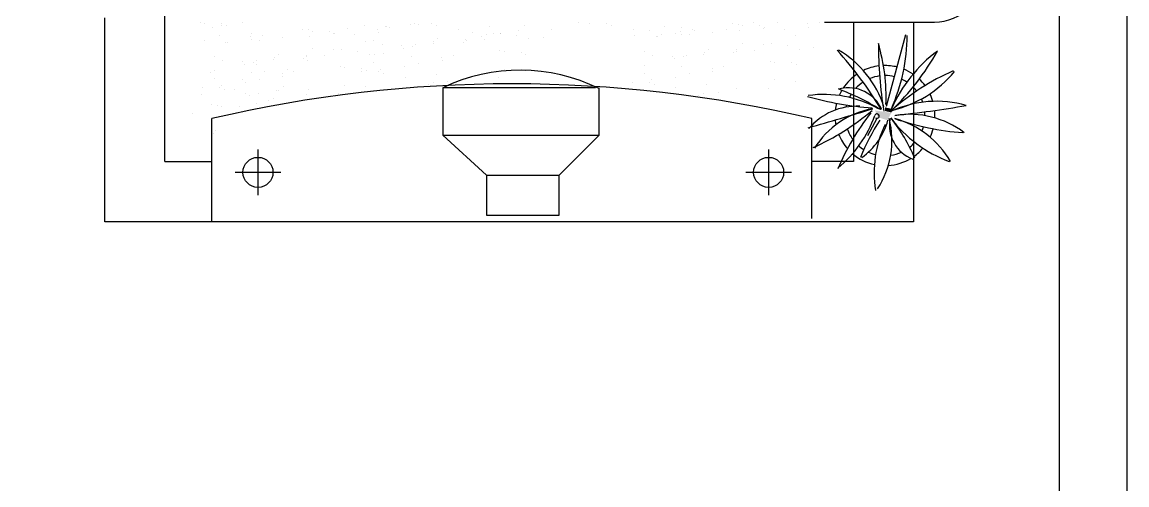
# Model space of a CAD drawing. Header units: inches. Extents: x 6.4 to 48.9, y 11.7 to 36.5.
# Drawn here: x 43.36 to 48.88, y 20.85 to 23.16 of the extents above; entities that cross this region are included whole.
import ezdxf

# ---------------------------------------------------------------- set-up
doc = ezdxf.new("R2010")
doc.units = ezdxf.units.IN
doc.header["$MEASUREMENT"] = 0
for name, color, linetype in [('02', 2, 'Continuous'), ('4', 4, 'Continuous'), ('kadrbm', 4, 'Continuous')]:
    doc.layers.add(name, color=color, linetype=linetype)

# ---------------------------------------------------------------- blocks, each defined once
blk = doc.blocks.new('kadrbm')
at = {"layer": 'kadrbm', "color": 4}
blk.add_lwpolyline([(0, 0), (0, 24.7972), (21, 24.7972), (21, 0), (0, 0)], close=True, dxfattribs=at)
blk.add_lwpolyline([(20.6631, 0.3257), (20.6631, 24.4603), (0.3369, 24.4603), (0.3369, 0.3257), (20.6631, 0.3257)], dxfattribs=at)

msp = doc.modelspace()

# ---------------------------------------------------------------- linework, layer by layer
at = {"layer": '02'}
for p, q in [((47.6828, 22.7387), (47.7789, 23.0972)), ((46.227, 22.8313), (45.4643, 22.8313)), ((45.4644, 22.8313), (45.4644, 22.5951)), ((46.2452, 22.5951), (46.2452, 22.8313)), ((44.3093, 22.1622), (44.3093, 22.6772)), ((47.3093, 22.1772), (47.3093, 22.6772)), ((47.6347, 22.6769), (47.5866, 22.5904)), ((45.4644, 22.5951), (46.2452, 22.5951)), ((45.4644, 22.5951), (45.6823, 22.3953)), ((46.0455, 22.3953), (46.2452, 22.5951)), ((44.5399, 22.5229), (44.5399, 22.2943)), ((47.0931, 22.5229), (47.0931, 22.2943)), ((44.6541, 22.4086), (44.4256, 22.4086)), ((45.6823, 22.3953), (46.0455, 22.3953)), ((45.6823, 22.3953), (45.6823, 22.1954)), ((46.0455, 22.1954), (46.0455, 22.3953)), ((47.2074, 22.4086), (46.9788, 22.4086)), ((45.6823, 22.1954), (46.0455, 22.1954))]:
    msp.add_line(p, q, dxfattribs=at)
msp.add_lwpolyline([(47.372, 23.1592), (47.922, 23.1592, 0.414214), (48.172, 23.4092), (48.172, 25.1092, 0.414214), (47.922, 25.3592), (47.372, 25.3592)], format="xyb", dxfattribs=at)
for centre in [(44.5399, 22.4086), (47.0931, 22.4086)]:
    msp.add_circle(centre, 0.075, dxfattribs=at)
for centre, radius, start, end in [((46.8765, 23.0969), 0.9092, 335.9502, 359.758), ((46.7703, 22.789), 0.91, 357.3527, 16.7883), ((49.7516, 23.0534), 2.11, 180.0406, 189.2545), ((46.1203, 21.8147), 1.7832, 30.5938, 42.4768), ((47.1951, 22.5893), 0.4957, 17.0473, 60.0694), ((48.3904, 22.4172), 0.7503, 127.198, 155.6633), ((46.8716, 23.6031), 1.2168, 313.3426, 331.0902), ((47.6748, 22.6921), 0.25, 96.9442, 115.6394), ((47.6748, 22.6921), 0.25, 75.9907, 91.7002), ((45.8501, 22.0311), 0.8883, 63.5892, 115.7371), ((47.6748, 22.6921), 0.25, 123.8626, 146.9251), ((47.6748, 22.6921), 0.2, 97.7431, 112.3548), ((47.6748, 22.6921), 0.2, 76.2424, 90.0937), ((48.5067, 21.809), 1.2109, 113.9152, 131.3416), ((47.5721, 23.2899), 0.5882, 283.5808, 319.9992), ((47.6748, 22.6921), 0.2, 56.7936, 65.4216), ((47.6748, 22.6921), 0.25, 55.8271, 67.8444), ((47.6748, 22.6921), 0.25, 36.8471, 46.7691), ((45.8093, 16.2813), 6.5694, 76.80106, 103.19894), ((47.0021, 21.6654), 1.2406, 58.4211, 69.2145), ((47.6748, 22.6921), 0.25, 149.5637, 156.365), ((47.4932, 22.6501), 0.1805, 23.5543, 104.0813), ((47.6748, 22.6921), 0.2, 123.1596, 137.424), ((47.6748, 22.6921), 0.2, 37.9018, 45.4511), ((47.7256, 24.3039), 1.5776, 253.8941, 265.8232), ((47.3686, 22.2394), 0.5583, 60.7276, 97.9536), ((47.6748, 22.6921), 0.2, 147.6354, 153.0247), ((47.9329, 22.2232), 0.5404, 74.0908, 114.731), ((47.6748, 22.6921), 0.2, 19.5752, 24.5357), ((47.6748, 22.6921), 0.25, 16.5474, 25.9114), ((42.3682, 39.9925), 18.0454, 285.83193, 286.89997), ((47.5341, 22.4266), 0.3124, 87.2952, 139.9917), ((46.8249, 23.6417), 1.2126, 293.8573, 310.3892), ((47.6875, 22.3038), 0.429, 99.8628, 148.3847), ((47.6748, 22.6921), 0.25, 165.7207, 173.6082), ((48.5324, 21.9711), 1.1841, 141.6493, 157.4278), ((47.6748, 22.6921), 0.2, 164.596, 167.8321), ((47.1961, 27.816), 5.1497, 275.8835, 279.8947), ((47.6748, 22.6921), 0.2, 359.9755, 5.456), ((47.6748, 22.6921), 0.25, 357.3262, 5.9332), ((47.6748, 22.6921), 0.25, 185.0015, 190.5994), ((47.0538, 22.8976), 0.606, 309.4698, 340.3125), ((47.6748, 22.6921), 0.2, 182.1088, 184.4426), ((48.6174, 22.0487), 1.1504, 147.3863, 157.8061), ((47.3643, 22.759), 0.3376, 305.2439, 344.4946), ((48.1676, 22.4081), 0.5471, 153.9832, 189.4317), ((47.6348, 22.6897), 0.0111, 231.0779, 160.3125), ((47.2604, 22.5696), 0.4491, 327.26, 13.8236), ((47.8775, 22.6439), 0.1806, 169.4664, 249.1589), ((48.226, 23.0754), 0.6547, 217.0365, 249.3616), ((47.0606, 22.1621), 0.8262, 22.5665, 38.5429), ((48.169, 23.9772), 1.3743, 251.1082, 265.6163), ((47.6042, 22.2337), 0.4591, 29.9198, 74.8757), ((47.7967, 22.2441), 0.4546, 52.9364, 98.7741), ((47.6748, 22.6921), 0.25, 201.9937, 221.2919), ((47.6748, 22.6921), 0.2, 199.4954, 216.1605), ((47.6748, 22.6921), 0.2, 337.4248, 343.86), ((47.6748, 22.6921), 0.25, 334.4986, 344.759), ((47.6748, 22.6921), 0.2, 229.0679, 238.0803), ((47.6748, 22.6921), 0.2, 308.0544, 318.1882), ((47.6748, 22.6921), 0.25, 229.5721, 257.7787), ((47.6748, 22.6921), 0.2, 245.6204, 256.4143), ((47.6748, 22.6921), 0.2, 278.1295, 294.1723), ((47.6748, 22.6921), 0.25, 305.4164, 319.415), ((47.6748, 22.6921), 0.25, 273.7494, 301.3323)]:
    msp.add_arc(centre, radius, start, end, dxfattribs=at)
for points in [[(47.6244, 22.7181), (47.7068, 22.7058), (47.6381, 22.6852), (47.6862, 22.6687)], [(47.6742, 22.7333), (47.7077, 22.726), (47.6742, 22.715), (47.7077, 22.7077)]]:
    msp.add_solid(points, dxfattribs=at)
at = {"layer": '4'}
for p, q in [((44.0737, 22.4622), (44.0737, 23.2222)), ((44.2537, 23.1578), (44.2537, 23.1578)), ((44.2739, 23.1512), (44.2739, 23.1512)), ((44.3593, 23.1505), (44.3593, 23.1505)), ((44.4601, 23.1565), (44.4601, 23.1565)), ((45.3013, 23.1497), (45.3013, 23.1497)), ((45.3234, 23.1505), (45.3234, 23.1505)), ((45.3421, 23.1494), (45.3421, 23.1494)), ((45.4088, 23.1498), (45.4088, 23.1498)), ((46.141, 23.1552), (46.141, 23.1552)), ((46.1993, 23.1505), (46.1993, 23.1505)), ((46.2847, 23.1498), (46.2847, 23.1498)), ((46.9129, 23.1501), (46.9129, 23.1501)), ((46.944, 23.1476), (46.944, 23.1476)), ((47.017, 23.1552), (47.017, 23.1552)), ((47.1378, 23.156), (47.1378, 23.156)), ((47.2896, 23.1507), (47.2896, 23.1507)), ((47.3487, 23.1577), (47.3487, 23.1577)), ((44.3133, 23.1328), (44.3133, 23.1328)), ((44.3493, 23.0926), (44.3493, 23.0926)), ((44.356, 23.1428), (44.356, 23.1428)), ((44.3828, 23.1406), (44.3828, 23.1406)), ((44.5089, 23.1036), (44.5089, 23.1036)), ((44.5601, 23.0944), (44.5601, 23.0944)), ((44.7629, 23.1236), (44.7629, 23.1236)), ((44.794, 23.121), (44.794, 23.121)), ((44.7998, 23.0898), (44.7998, 23.0898)), ((44.8141, 23.1144), (44.8141, 23.1144)), ((44.8995, 23.1137), (44.8995, 23.1137)), ((44.9186, 23.1011), (44.9186, 23.1011)), ((44.923, 23.1038), (44.923, 23.1038)), ((44.9878, 23.1294), (44.9878, 23.1294)), ((45.0246, 23.0957), (45.0246, 23.0957)), ((45.0702, 23.1447), (45.0702, 23.1447)), ((45.1396, 23.1241), (45.1396, 23.1241)), ((45.1434, 23.107), (45.1434, 23.107)), ((45.1757, 23.1374), (45.1757, 23.1374)), ((45.1825, 23.1384), (45.1825, 23.1384)), ((45.1986, 23.1312), (45.1986, 23.1312)), ((45.4323, 23.1399), (45.4323, 23.1399)), ((45.5414, 23.1222), (45.5414, 23.1222)), ((45.6104, 23.1079), (45.6104, 23.1079)), ((45.6815, 23.0958), (45.6815, 23.0958)), ((45.6956, 23.1375), (45.6956, 23.1375)), ((45.716, 23.1005), (45.716, 23.1005)), ((45.752, 23.1009), (45.752, 23.1009)), ((45.7549, 23.1043), (45.7549, 23.1043)), ((45.8327, 23.0934), (45.8327, 23.0934)), ((45.8441, 23.1172), (45.8441, 23.1172)), ((45.8722, 23.1442), (45.8722, 23.1442)), ((46.006, 23.1209), (46.006, 23.1209)), ((46.3082, 23.1399), (46.3082, 23.1399)), ((46.4174, 23.1222), (46.4174, 23.1222)), ((46.4239, 23.0917), (46.4239, 23.0917)), ((46.4993, 23.1192), (46.4993, 23.1192)), ((46.5574, 23.0958), (46.5574, 23.0958)), ((46.5716, 23.1375), (46.5716, 23.1375)), ((46.6279, 23.1009), (46.6279, 23.1009)), ((46.6512, 23.1138), (46.6512, 23.1138)), ((46.655, 23.0967), (46.655, 23.0967)), ((46.6589, 23.1301), (46.6589, 23.1301)), ((46.6958, 23.0963), (46.6958, 23.0963)), ((46.7102, 23.1209), (46.7102, 23.1209)), ((46.72, 23.1172), (46.72, 23.1172)), ((46.8146, 23.1076), (46.8146, 23.1076)), ((46.8819, 23.1209), (46.8819, 23.1209)), ((46.9498, 23.1163), (46.9498, 23.1163)), ((46.9642, 23.1409), (46.9642, 23.1409)), ((47.0496, 23.1402), (47.0496, 23.1402)), ((47.0686, 23.1276), (47.0686, 23.1276)), ((47.0731, 23.1303), (47.0731, 23.1303)), ((47.1747, 23.1222), (47.1747, 23.1222)), ((47.2259, 23.0911), (47.2259, 23.0911)), ((47.2935, 23.1335), (47.2935, 23.1335)), ((44.2739, 23.0651), (44.2739, 23.0651)), ((44.3794, 23.0578), (44.3794, 23.0578)), ((44.3861, 23.0589), (44.3861, 23.0589)), ((44.5011, 23.0873), (44.5011, 23.0873)), ((44.505, 23.0702), (44.505, 23.0702)), ((44.5458, 23.0698), (44.5458, 23.0698)), ((44.6646, 23.0811), (44.6646, 23.0811)), ((45.0759, 23.0646), (45.0759, 23.0646)), ((45.1164, 23.0675), (45.1164, 23.0675)), ((45.1601, 23.046), (45.1601, 23.046)), ((45.2564, 23.0411), (45.2564, 23.0411)), ((45.312, 23.0383), (45.312, 23.0383)), ((45.3269, 23.0462), (45.3269, 23.0462)), ((45.4161, 23.052), (45.4161, 23.052)), ((45.419, 23.0625), (45.419, 23.0625)), ((45.4369, 23.0756), (45.4369, 23.0756)), ((45.566, 23.0583), (45.566, 23.0583)), ((45.5787, 23.0734), (45.5787, 23.0734)), ((45.5809, 23.0662), (45.5809, 23.0662)), ((45.6561, 23.0868), (45.6561, 23.0868)), ((45.6701, 23.072), (45.6701, 23.072)), ((45.8949, 23.0779), (45.8949, 23.0779)), ((45.9654, 23.083), (45.9654, 23.083)), ((46.532, 23.0868), (46.532, 23.0868)), ((46.5362, 23.0854), (46.5362, 23.0854)), ((46.9642, 23.0548), (46.9642, 23.0548)), ((47.0697, 23.0475), (47.0697, 23.0475)), ((47.1086, 23.0513), (47.1086, 23.0513)), ((47.1864, 23.0404), (47.1864, 23.0404)), ((44.3201, 22.9879), (44.3201, 22.9879)), ((44.6227, 22.9829), (44.6227, 22.9829)), ((44.6406, 22.996), (44.6406, 22.996)), ((44.7824, 22.9939), (44.7824, 22.9939)), ((44.7846, 22.9866), (44.7846, 22.9866)), ((44.8141, 23.0283), (44.8141, 23.0283)), ((44.8738, 22.9924), (44.8738, 22.9924)), ((44.9197, 23.021), (44.9197, 23.021)), ((44.9585, 23.0247), (44.9585, 23.0247)), ((45.0364, 23.0139), (45.0364, 23.0139)), ((45.0986, 22.9983), (45.0986, 22.9983)), ((45.1205, 22.9953), (45.1205, 22.9953)), ((45.1691, 23.0034), (45.1691, 23.0034)), ((45.2692, 23.0283), (45.2692, 23.0283)), ((45.3052, 22.9882), (45.3052, 22.9882)), ((45.4571, 22.9828), (45.4571, 22.9828)), ((45.5161, 22.9899), (45.5161, 22.9899)), ((45.7499, 23.0166), (45.7499, 23.0166)), ((45.7701, 23.0099), (45.7701, 23.0099)), ((45.8555, 23.0092), (45.8555, 23.0092)), ((45.879, 22.9993), (45.879, 22.9993)), ((46.4701, 23.0144), (46.4701, 23.0144)), ((46.5138, 22.9929), (46.5138, 22.9929)), ((46.6102, 22.988), (46.6102, 22.988)), ((46.6657, 22.9853), (46.6657, 22.9853)), ((46.6806, 22.9931), (46.6806, 22.9931)), ((46.7698, 22.999), (46.7698, 22.999)), ((46.7728, 23.0094), (46.7728, 23.0094)), ((46.7906, 23.0225), (46.7906, 23.0225)), ((46.9197, 23.0053), (46.9197, 23.0053)), ((46.9324, 23.0204), (46.9324, 23.0204)), ((46.9346, 23.0131), (46.9346, 23.0131)), ((47.0238, 23.019), (47.0238, 23.019)), ((47.2487, 23.0248), (47.2487, 23.0248)), ((47.3191, 23.0299), (47.3191, 23.0299)), ((44.3638, 22.9664), (44.3638, 22.9664)), ((44.4601, 22.9615), (44.4601, 22.9615)), ((44.4729, 22.9487), (44.4729, 22.9487)), ((44.5157, 22.9587), (44.5157, 22.9587)), ((44.5306, 22.9666), (44.5306, 22.9666)), ((44.5333, 22.9466), (44.5333, 22.9466)), ((44.6198, 22.9724), (44.6198, 22.9724)), ((44.6889, 22.9242), (44.6889, 22.9242)), ((44.7697, 22.9787), (44.7697, 22.9787)), ((44.7873, 22.9666), (44.7873, 22.9666)), ((44.9536, 22.937), (44.9536, 22.937)), ((44.9738, 22.9304), (44.9738, 22.9304)), ((45.0592, 22.9296), (45.0592, 22.9296)), ((45.1172, 22.9578), (45.1172, 22.9578)), ((45.1541, 22.924), (45.1541, 22.924)), ((45.2729, 22.9353), (45.2729, 22.9353)), ((45.3421, 22.9544), (45.3421, 22.9544)), ((45.4609, 22.9657), (45.4609, 22.9657)), ((45.7701, 22.9238), (45.7701, 22.9238)), ((46.4742, 22.9422), (46.4742, 22.9422)), ((46.623, 22.9752), (46.623, 22.9752)), ((46.6589, 22.9351), (46.6589, 22.9351)), ((46.8108, 22.9298), (46.8108, 22.9298)), ((46.8698, 22.9369), (46.8698, 22.9369)), ((47.1036, 22.9635), (47.1036, 22.9635)), ((47.1238, 22.9569), (47.1238, 22.9569)), ((47.2092, 22.9561), (47.2092, 22.9561)), ((47.2327, 22.9463), (47.2327, 22.9463)), ((44.3045, 22.9074), (44.3045, 22.9074)), ((44.3209, 22.8782), (44.3209, 22.8782)), ((44.3242, 22.9157), (44.3242, 22.9157)), ((44.4618, 22.8708), (44.4618, 22.8708)), ((44.5089, 22.9086), (44.5089, 22.9086)), ((44.5458, 22.8748), (44.5458, 22.8748)), ((44.5701, 22.9129), (44.5701, 22.9129)), ((44.6607, 22.9033), (44.6607, 22.9033)), ((44.6646, 22.8861), (44.6646, 22.8861)), ((44.7198, 22.9104), (44.7198, 22.9104)), ((45.0579, 22.9118), (45.0579, 22.9118)), ((45.0827, 22.9197), (45.0827, 22.9197)), ((45.1433, 22.911), (45.1433, 22.911)), ((45.1668, 22.9012), (45.1668, 22.9012)), ((45.276, 22.8834), (45.276, 22.8834)), ((45.4302, 22.8988), (45.4302, 22.8988)), ((45.5787, 22.8784), (45.5787, 22.8784)), ((45.7405, 22.8821), (45.7405, 22.8821)), ((45.8756, 22.9165), (45.8756, 22.9165)), ((46.4709, 22.9047), (46.4709, 22.9047)), ((46.5078, 22.8709), (46.5078, 22.8709)), ((46.6266, 22.8822), (46.6266, 22.8822)), ((46.6958, 22.9013), (46.6958, 22.9013)), ((46.8146, 22.9126), (46.8146, 22.9126)), ((47.1238, 22.8708), (47.1238, 22.8708)), ((44.2616, 22.8322), (44.2616, 22.8322)), ((44.347, 22.8315), (44.347, 22.8315)), ((44.3577, 22.8444), (44.3577, 22.8444)), ((44.3705, 22.8216), (44.3705, 22.8216)), ((44.4222, 22.8201), (44.4222, 22.8201)), ((44.4766, 22.8557), (44.4766, 22.8557)), ((44.6339, 22.8192), (44.6339, 22.8192)), ((44.6441, 22.8155), (44.6441, 22.8155)), ((44.665, 22.839), (44.665, 22.839)), ((44.794, 22.8218), (44.794, 22.8218)), ((44.9737, 22.8443), (44.9737, 22.8443)), ((45.0793, 22.8369), (45.0793, 22.8369)), ((45.3906, 22.848), (45.3906, 22.848)), ((45.4161, 22.857), (45.4161, 22.857)), ((45.4865, 22.8621), (45.4865, 22.8621)), ((46.4117, 22.8587), (46.4117, 22.8587)), ((46.497, 22.858), (46.497, 22.858)), ((46.5205, 22.8481), (46.5205, 22.8481)), ((46.6297, 22.8304), (46.6297, 22.8304)), ((46.7839, 22.8457), (46.7839, 22.8457)), ((46.9324, 22.8254), (46.9324, 22.8254)), ((47.0943, 22.8291), (47.0943, 22.8291)), ((47.2293, 22.8634), (47.2293, 22.8634)), ((44.2596, 22.7987), (44.2596, 22.7987)), ((44.4797, 22.8039), (44.4797, 22.8039)), ((44.4973, 22.7918), (44.4973, 22.7918)), ((44.54, 22.8018), (44.54, 22.8018)), ((44.5943, 22.7685), (44.5943, 22.7685)), ((44.6198, 22.7774), (44.6198, 22.7774)), ((44.7824, 22.7989), (44.7824, 22.7989)), ((44.9442, 22.8025), (44.9442, 22.8025)), ((46.7444, 22.795), (46.7444, 22.795)), ((46.7698, 22.804), (46.7698, 22.804)), ((46.8403, 22.8091), (46.8403, 22.8091)), ((44.2101, 22.7033), (44.2101, 22.7033)), ((44.3084, 22.7458), (44.3084, 22.7458)), ((44.3395, 22.7432), (44.3395, 22.7432)), ((44.3596, 22.7366), (44.3596, 22.7366)), ((44.445, 22.7359), (44.445, 22.7359)), ((44.5333, 22.7516), (44.5333, 22.7516)), ((44.3152, 22.601), (44.3152, 22.601)), ((44.3279, 22.6161), (44.3279, 22.6161)), ((44.0737, 22.4622), (44.3093, 22.4622))]:
    msp.add_line(p, q, dxfattribs=at)
for points in [[(47.817, 23.1592), (47.817, 22.1622), (43.7737, 22.1622), (43.7737, 23.1799)], [(47.517, 23.1592), (47.517, 22.4622), (47.3093, 22.4622)]]:
    msp.add_lwpolyline(points, dxfattribs=at)

# ---------------------------------------------------------------- block references
at = {"layer": 'kadrbm'}
msp.add_blockref('kadrbm', (27.8843, 11.711), dxfattribs=at)

doc.saveas('drawing.dxf')
